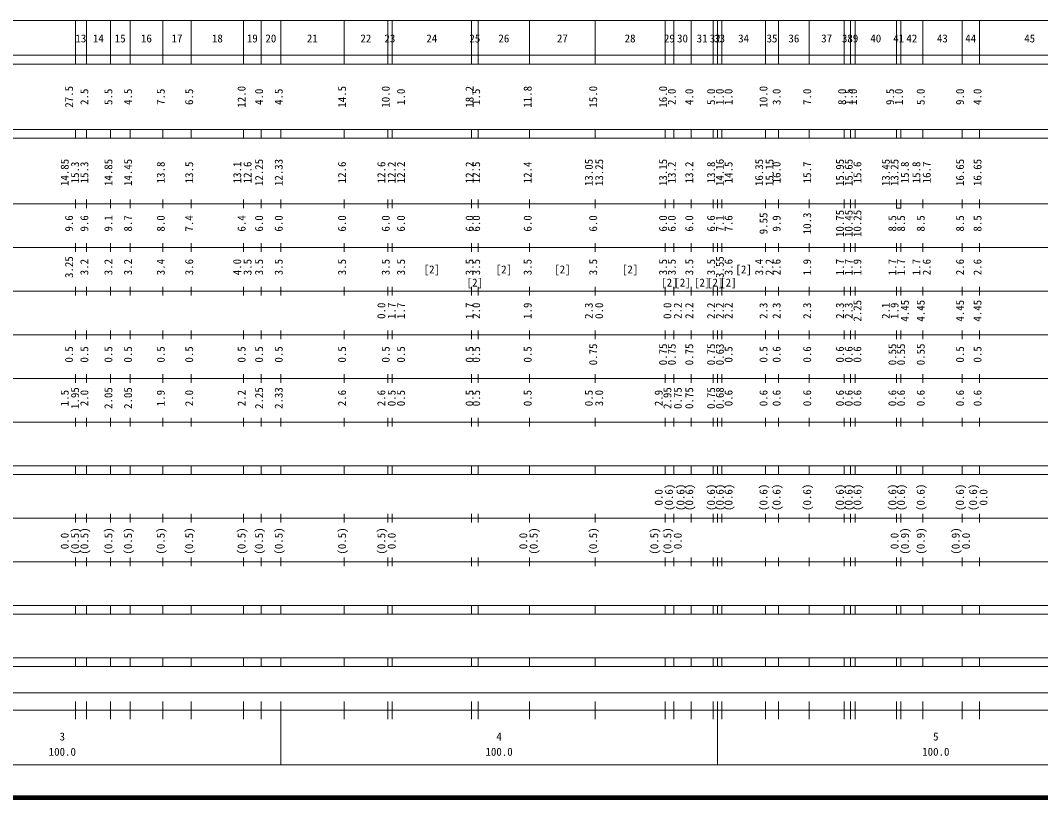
# Model space of a CAD drawing. Units: millimetres on the paper. Extents: x 40 to 680, y 20 to 380.
# Drawn here: x 208.4 to 442, y 20 to 198 of the extents above; entities that cross this region are included whole.
import ezdxf
from ezdxf.enums import TextEntityAlignment as Align

# ---------------------------------------------------------------- set-up
doc = ezdxf.new("R2010")
doc.units = ezdxf.units.MM
doc.layers.add('M-TTL', color=2, linetype='Continuous', lineweight=140)
doc.layers.add('M-TTL-BAND', color=7, linetype='Continuous', lineweight=13)
doc.styles.add('ＭＳ ゴシック', font='')
doc.styles.get('ＭＳ ゴシック').set_extended_font_data('MS Gothic')

msp = doc.modelspace()

# ---------------------------------------------------------------- linework, layer by layer
at = {"layer": 'M-TTL'}
msp.add_line((40, 20), (680, 20), dxfattribs=at)
at = {"layer": 'M-TTL-BAND'}
for p, q in [((68, 198), (579, 198)), ((221, 188), (221, 198)), ((223.5, 188), (223.5, 198)), ((229, 188), (229, 198)), ((233.5, 188), (233.5, 198)), ((241, 188), (241, 198)), ((247.5, 188), (247.5, 198)), ((259.5, 188), (259.5, 198)), ((263.5, 188), (263.5, 198)), ((268, 188), (268, 198)), ((282.5, 188), (282.5, 198)), ((292.5, 188), (292.5, 198)), ((293.5, 188), (293.5, 198)), ((311.7, 188), (311.7, 198)), ((313.2, 188), (313.2, 198)), ((325, 188), (325, 198)), ((340, 188), (340, 198)), ((356, 188), (356, 198)), ((358, 188), (358, 198)), ((362, 188), (362, 198)), ((367, 188), (367, 198)), ((368, 188), (368, 198)), ((369, 188), (369, 198)), ((379, 188), (379, 198)), ((382, 188), (382, 198)), ((389, 188), (389, 198)), ((397, 188), (397, 198)), ((398.5, 188), (398.5, 198)), ((399.5, 188), (399.5, 198)), ((409, 188), (409, 198)), ((410, 188), (410, 198)), ((415, 188), (415, 198)), ((424, 188), (424, 198)), ((428, 188), (428, 198)), ((40, 190), (579, 190)), ((40, 188), (579, 188)), ((40, 173), (579, 173)), ((221, 171), (221, 173)), ((223.5, 171), (223.5, 173)), ((229, 171), (229, 173)), ((233.5, 171), (233.5, 173)), ((241, 171), (241, 173)), ((247.5, 171), (247.5, 173)), ((259.5, 171), (259.5, 173)), ((263.5, 171), (263.5, 173)), ((268, 171), (268, 173)), ((282.5, 171), (282.5, 173)), ((292.5, 171), (292.5, 173)), ((293.5, 171), (293.5, 173)), ((311.7, 171), (311.7, 173)), ((313.2, 171), (313.2, 173)), ((325, 171), (325, 173)), ((340, 171), (340, 173)), ((356, 171), (356, 173)), ((358, 171), (358, 173)), ((362, 171), (362, 173)), ((367, 171), (367, 173)), ((368, 171), (368, 173)), ((369, 171), (369, 173)), ((379, 171), (379, 173)), ((382, 171), (382, 173)), ((389, 171), (389, 173)), ((397, 171), (397, 173)), ((398.5, 171), (398.5, 173)), ((399.5, 171), (399.5, 173)), ((409, 171), (409, 173)), ((410, 171), (410, 173)), ((415, 171), (415, 173)), ((424, 171), (424, 173)), ((428, 171), (428, 173)), ((40, 171), (579, 171)), ((221, 155), (221, 157)), ((223.5, 155), (223.5, 157)), ((229, 155), (229, 157)), ((233.5, 155), (233.5, 157)), ((241, 155), (241, 157)), ((247.5, 155), (247.5, 157)), ((259.5, 155), (259.5, 157)), ((263.5, 155), (263.5, 157)), ((268, 155), (268, 157)), ((282.5, 155), (282.5, 157)), ((292.5, 155), (292.5, 157)), ((293.5, 155), (293.5, 157)), ((311.7, 155), (311.7, 157)), ((313.2, 155), (313.2, 157)), ((325, 155), (325, 157)), ((340, 155), (340, 157)), ((356, 155), (356, 157)), ((358, 155), (358, 157)), ((362, 155), (362, 157)), ((367, 155), (367, 157)), ((368, 155), (368, 157)), ((369, 155), (369, 157)), ((379, 155), (379, 157)), ((382, 155), (382, 157)), ((389, 155), (389, 157)), ((397, 155), (397, 157)), ((398.5, 155), (398.5, 157)), ((399.5, 155), (399.5, 157)), ((409, 155), (409, 157)), ((410, 155), (410, 157)), ((415, 155), (415, 157)), ((424, 155), (424, 157)), ((428, 155), (428, 157)), ((40, 156), (579, 156)), ((409, 155), (410, 155)), ((46, 146), (579, 146)), ((221, 145), (221, 147)), ((223.5, 145), (223.5, 147)), ((229, 145), (229, 147)), ((233.5, 145), (233.5, 147)), ((241, 145), (241, 147)), ((247.5, 145), (247.5, 147)), ((259.5, 145), (259.5, 147)), ((263.5, 145), (263.5, 147)), ((268, 145), (268, 147)), ((282.5, 145), (282.5, 147)), ((292.5, 145), (292.5, 147)), ((293.5, 145), (293.5, 147)), ((311.7, 145), (311.7, 147)), ((313.2, 145), (313.2, 147)), ((325, 145), (325, 147)), ((340, 145), (340, 147)), ((356, 145), (356, 147)), ((358, 145), (358, 147)), ((362, 145), (362, 147)), ((367, 145), (367, 147)), ((368, 145), (368, 147)), ((369, 145), (369, 147)), ((379, 145), (379, 147)), ((382, 145), (382, 147)), ((389, 145), (389, 147)), ((397, 145), (397, 147)), ((398.5, 145), (398.5, 147)), ((399.5, 145), (399.5, 147)), ((409, 145), (409, 147)), ((410, 145), (410, 147)), ((415, 145), (415, 147)), ((424, 145), (424, 147)), ((428, 145), (428, 147)), ((52, 136), (579, 136)), ((221, 135), (221, 137)), ((223.5, 135), (223.5, 137)), ((229, 135), (229, 137)), ((233.5, 135), (233.5, 137)), ((241, 135), (241, 137)), ((247.5, 135), (247.5, 137)), ((259.5, 135), (259.5, 137)), ((263.5, 135), (263.5, 137)), ((268, 135), (268, 137)), ((282.5, 135), (282.5, 137)), ((292.5, 135), (292.5, 137)), ((293.5, 135), (293.5, 137)), ((311.7, 135), (311.7, 137)), ((313.2, 135), (313.2, 137)), ((325, 135), (325, 137)), ((340, 135), (340, 137)), ((356, 135), (356, 137)), ((358, 135), (358, 137)), ((362, 135), (362, 137)), ((367, 135), (367, 137)), ((368, 135), (368, 137)), ((369, 135), (369, 137)), ((379, 135), (379, 137)), ((382, 135), (382, 137)), ((389, 135), (389, 137)), ((397, 135), (397, 137)), ((398.5, 135), (398.5, 137)), ((399.5, 135), (399.5, 137)), ((409, 135), (409, 137)), ((410, 135), (410, 137)), ((415, 135), (415, 137)), ((424, 135), (424, 137)), ((428, 135), (428, 137)), ((221, 125), (221, 127)), ((223.5, 125), (223.5, 127)), ((229, 125), (229, 127)), ((233.5, 125), (233.5, 127)), ((241, 125), (241, 127)), ((247.5, 125), (247.5, 127)), ((259.5, 125), (259.5, 127)), ((263.5, 125), (263.5, 127)), ((268, 125), (268, 127)), ((282.5, 125), (282.5, 127)), ((292.5, 125), (292.5, 127)), ((293.5, 125), (293.5, 127)), ((311.7, 125), (311.7, 127)), ((313.2, 125), (313.2, 127)), ((325, 125), (325, 127)), ((340, 125), (340, 127)), ((356, 125), (356, 127)), ((358, 125), (358, 127)), ((362, 125), (362, 127)), ((367, 125), (367, 127)), ((368, 125), (368, 127)), ((369, 125), (369, 127)), ((379, 125), (379, 127)), ((382, 125), (382, 127)), ((389, 125), (389, 127)), ((397, 125), (397, 127)), ((398.5, 125), (398.5, 127)), ((399.5, 125), (399.5, 127)), ((409, 125), (409, 127)), ((410, 125), (410, 127)), ((415, 125), (415, 127)), ((424, 125), (424, 127)), ((428, 125), (428, 127)), ((46, 126), (579, 126)), ((221, 115), (221, 117)), ((223.5, 115), (223.5, 117)), ((229, 115), (229, 117)), ((233.5, 115), (233.5, 117)), ((241, 115), (241, 117)), ((247.5, 115), (247.5, 117)), ((259.5, 115), (259.5, 117)), ((263.5, 115), (263.5, 117)), ((268, 115), (268, 117)), ((282.5, 115), (282.5, 117)), ((292.5, 115), (292.5, 117)), ((293.5, 115), (293.5, 117)), ((311.7, 115), (311.7, 117)), ((313.2, 115), (313.2, 117)), ((325, 115), (325, 117)), ((340, 115), (340, 117)), ((356, 115), (356, 117)), ((358, 115), (358, 117)), ((362, 115), (362, 117)), ((367, 115), (367, 117)), ((368, 115), (368, 117)), ((369, 115), (369, 117)), ((379, 115), (379, 117)), ((382, 115), (382, 117)), ((389, 115), (389, 117)), ((397, 115), (397, 117)), ((398.5, 115), (398.5, 117)), ((399.5, 115), (399.5, 117)), ((409, 115), (409, 117)), ((410, 115), (410, 117)), ((415, 115), (415, 117)), ((424, 115), (424, 117)), ((428, 115), (428, 117)), ((52, 116), (579, 116)), ((46, 106), (579, 106)), ((221, 105), (221, 107)), ((223.5, 105), (223.5, 107)), ((229, 105), (229, 107)), ((233.5, 105), (233.5, 107)), ((241, 105), (241, 107)), ((247.5, 105), (247.5, 107)), ((259.5, 105), (259.5, 107)), ((263.5, 105), (263.5, 107)), ((268, 105), (268, 107)), ((282.5, 105), (282.5, 107)), ((292.5, 105), (292.5, 107)), ((293.5, 105), (293.5, 107)), ((311.7, 105), (311.7, 107)), ((313.2, 105), (313.2, 107)), ((325, 105), (325, 107)), ((340, 105), (340, 107)), ((356, 105), (356, 107)), ((358, 105), (358, 107)), ((362, 105), (362, 107)), ((367, 105), (367, 107)), ((368, 105), (368, 107)), ((369, 105), (369, 107)), ((379, 105), (379, 107)), ((382, 105), (382, 107)), ((389, 105), (389, 107)), ((397, 105), (397, 107)), ((398.5, 105), (398.5, 107)), ((399.5, 105), (399.5, 107)), ((409, 105), (409, 107)), ((410, 105), (410, 107)), ((415, 105), (415, 107)), ((424, 105), (424, 107)), ((428, 105), (428, 107)), ((40, 96), (579, 96)), ((221, 94), (221, 96)), ((223.5, 94), (223.5, 96)), ((229, 94), (229, 96)), ((233.5, 94), (233.5, 96)), ((241, 94), (241, 96)), ((247.5, 94), (247.5, 96)), ((259.5, 94), (259.5, 96)), ((263.5, 94), (263.5, 96)), ((268, 94), (268, 96)), ((282.5, 94), (282.5, 96)), ((292.5, 94), (292.5, 96)), ((293.5, 94), (293.5, 96)), ((311.7, 94), (311.7, 96)), ((313.2, 94), (313.2, 96)), ((325, 94), (325, 96)), ((340, 94), (340, 96)), ((356, 94), (356, 96)), ((358, 94), (358, 96)), ((362, 94), (362, 96)), ((367, 94), (367, 96)), ((368, 94), (368, 96)), ((369, 94), (369, 96)), ((379, 94), (379, 96)), ((382, 94), (382, 96)), ((389, 94), (389, 96)), ((397, 94), (397, 96)), ((398.5, 94), (398.5, 96)), ((399.5, 94), (399.5, 96)), ((409, 94), (409, 96)), ((410, 94), (410, 96)), ((415, 94), (415, 96)), ((424, 94), (424, 96)), ((428, 94), (428, 96)), ((40, 94), (579, 94)), ((221, 83), (221, 85)), ((223.5, 83), (223.5, 85)), ((229, 83), (229, 85)), ((233.5, 83), (233.5, 85)), ((241, 83), (241, 85)), ((247.5, 83), (247.5, 85)), ((259.5, 83), (259.5, 85)), ((263.5, 83), (263.5, 85)), ((268, 83), (268, 85)), ((282.5, 83), (282.5, 85)), ((292.5, 83), (292.5, 85)), ((293.5, 83), (293.5, 85)), ((311.7, 83), (311.7, 85)), ((313.2, 83), (313.2, 85)), ((325, 83), (325, 85)), ((340, 83), (340, 85)), ((356, 83), (356, 85)), ((358, 83), (358, 85)), ((362, 83), (362, 85)), ((367, 83), (367, 85)), ((368, 83), (368, 85)), ((369, 83), (369, 85)), ((379, 83), (379, 85)), ((382, 83), (382, 85)), ((389, 83), (389, 85)), ((397, 83), (397, 85)), ((398.5, 83), (398.5, 85)), ((399.5, 83), (399.5, 85)), ((409, 83), (409, 85)), ((410, 83), (410, 85)), ((415, 83), (415, 85)), ((424, 83), (424, 85)), ((428, 83), (428, 85)), ((49, 84), (579, 84)), ((221, 73), (221, 75)), ((223.5, 73), (223.5, 75)), ((229, 73), (229, 75)), ((233.5, 73), (233.5, 75)), ((241, 73), (241, 75)), ((247.5, 73), (247.5, 75)), ((259.5, 73), (259.5, 75)), ((263.5, 73), (263.5, 75)), ((268, 73), (268, 75)), ((282.5, 73), (282.5, 75)), ((292.5, 73), (292.5, 75)), ((293.5, 73), (293.5, 75)), ((311.7, 73), (311.7, 75)), ((313.2, 73), (313.2, 75)), ((325, 73), (325, 75)), ((340, 73), (340, 75)), ((356, 73), (356, 75)), ((358, 73), (358, 75)), ((362, 73), (362, 75)), ((367, 73), (367, 75)), ((368, 73), (368, 75)), ((369, 73), (369, 75)), ((379, 73), (379, 75)), ((382, 73), (382, 75)), ((389, 73), (389, 75)), ((397, 73), (397, 75)), ((398.5, 73), (398.5, 75)), ((399.5, 73), (399.5, 75)), ((409, 73), (409, 75)), ((410, 73), (410, 75)), ((415, 73), (415, 75)), ((424, 73), (424, 75)), ((428, 73), (428, 75)), ((40, 74), (579, 74)), ((40, 64), (579, 64)), ((221, 62), (221, 64)), ((223.5, 62), (223.5, 64)), ((229, 62), (229, 64)), ((233.5, 62), (233.5, 64)), ((241, 62), (241, 64)), ((247.5, 62), (247.5, 64)), ((259.5, 62), (259.5, 64)), ((263.5, 62), (263.5, 64)), ((268, 62), (268, 64)), ((282.5, 62), (282.5, 64)), ((292.5, 62), (292.5, 64)), ((293.5, 62), (293.5, 64)), ((311.7, 62), (311.7, 64)), ((313.2, 62), (313.2, 64)), ((325, 62), (325, 64)), ((340, 62), (340, 64)), ((356, 62), (356, 64)), ((358, 62), (358, 64)), ((362, 62), (362, 64)), ((367, 62), (367, 64)), ((368, 62), (368, 64)), ((369, 62), (369, 64)), ((379, 62), (379, 64)), ((382, 62), (382, 64)), ((389, 62), (389, 64)), ((397, 62), (397, 64)), ((398.5, 62), (398.5, 64)), ((399.5, 62), (399.5, 64)), ((409, 62), (409, 64)), ((410, 62), (410, 64)), ((415, 62), (415, 64)), ((424, 62), (424, 64)), ((428, 62), (428, 64)), ((40, 62), (579, 62)), ((40, 52), (579, 52)), ((221, 50), (221, 52)), ((223.5, 50), (223.5, 52)), ((229, 50), (229, 52)), ((233.5, 50), (233.5, 52)), ((241, 50), (241, 52)), ((247.5, 50), (247.5, 52)), ((259.5, 50), (259.5, 52)), ((263.5, 50), (263.5, 52)), ((268, 50), (268, 52)), ((282.5, 50), (282.5, 52)), ((292.5, 50), (292.5, 52)), ((293.5, 50), (293.5, 52)), ((311.7, 50), (311.7, 52)), ((313.2, 50), (313.2, 52)), ((325, 50), (325, 52)), ((340, 50), (340, 52)), ((356, 50), (356, 52)), ((358, 50), (358, 52)), ((362, 50), (362, 52)), ((367, 50), (367, 52)), ((368, 50), (368, 52)), ((369, 50), (369, 52)), ((379, 50), (379, 52)), ((382, 50), (382, 52)), ((389, 50), (389, 52)), ((397, 50), (397, 52)), ((398.5, 50), (398.5, 52)), ((399.5, 50), (399.5, 52)), ((409, 50), (409, 52)), ((410, 50), (410, 52)), ((415, 50), (415, 52)), ((424, 50), (424, 52)), ((428, 50), (428, 52)), ((40, 50), (579, 50)), ((71, 44), (565, 44)), ((40, 40), (579, 40)), ((221, 38), (221, 42)), ((223.5, 38), (223.5, 42)), ((229, 38), (229, 42)), ((233.5, 38), (233.5, 42)), ((241, 38), (241, 42)), ((247.5, 38), (247.5, 42)), ((259.5, 38), (259.5, 42)), ((263.5, 38), (263.5, 42)), ((268, 27.5), (268, 42)), ((282.5, 38), (282.5, 42)), ((292.5, 38), (292.5, 42)), ((293.5, 38), (293.5, 42)), ((311.7, 38), (311.7, 42)), ((313.2, 38), (313.2, 42)), ((325, 38), (325, 42)), ((340, 38), (340, 42)), ((356, 38), (356, 42)), ((358, 38), (358, 42)), ((362, 38), (362, 42)), ((367, 38), (367, 42)), ((368, 27.5), (368, 42)), ((369, 38), (369, 42)), ((379, 38), (379, 42)), ((382, 38), (382, 42)), ((389, 38), (389, 42)), ((397, 38), (397, 42)), ((398.5, 38), (398.5, 42)), ((399.5, 38), (399.5, 42)), ((409, 38), (409, 42)), ((410, 38), (410, 42)), ((415, 38), (415, 42)), ((424, 38), (424, 42)), ((428, 38), (428, 42)), ((68, 27.5), (579, 27.5))]:
    msp.add_line(p, q, dxfattribs=at)

# ---------------------------------------------------------------- texts
at = {"layer": 'M-TTL-BAND', "style": 'ＭＳ ゴシック'}
for s, p in [('13', (222.25, 192.405)), ('14', (226.25, 192.405)), ('15', (231.25, 192.405)), ('16', (237.25, 192.405)), ('17', (244.25, 192.405)), ('18', (253.5, 192.405)), ('19', (261.5, 192.405)), ('20', (265.75, 192.405)), ('21', (275.25, 192.405)), ('22', (287.5, 192.405)), ('23', (293, 192.405)), ('24', (302.6, 192.405)), ('25', (312.45, 192.405)), ('26', (319.1, 192.405)), ('27', (332.5, 192.405)), ('28', (348, 192.405)), ('29', (357, 192.405)), ('30', (360, 192.405)), ('31', (364.5, 192.405)), ('32', (367.5, 192.405)), ('33', (368.5, 192.405)), ('34', (374, 192.405)), ('35', (380.5, 192.405)), ('36', (385.5, 192.405)), ('37', (393, 192.405)), ('38', (397.75, 192.405)), ('39', (399, 192.405)), ('40', (404.25, 192.405)), ('41', (409.5, 192.405)), ('42', (412.5, 192.405)), ('43', (419.5, 192.405)), ('44', (426, 192.405)), ('45', (439.5, 192.405)), ('[2]', (302.6, 139.5)), ('[2]', (319.1, 139.5)), ('[2]', (332.5, 139.5)), ('[2]', (348, 139.5)), ('[2]', (374, 139.5)), ('[2]', (312.45, 136.5)), ('[2]', (357, 136.5)), ('[2]', (360, 136.5)), ('[2]', (364.5, 136.5)), ('[2]', (367.5, 136.5)), ('[2]', (370.5, 136.5)), ('3', (218, 32.523)), ('4', (318, 32.523)), ('5', (418, 32.523)), ('100.0', (218, 29.033)), ('100.0', (318, 29.033)), ('100.0', (418, 29.033))]:
    msp.add_text(s, height=1.833, dxfattribs=at).set_placement(p, align=Align.BOTTOM_CENTER)
for s, p in [('27.5', (221, 180.5)), ('2.5', (224.5, 180.5)), ('5.5', (230, 180.5)), ('4.5', (234.5, 180.5)), ('7.5', (242, 180.5)), ('6.5', (248.5, 180.5)), ('12.0', (260.5, 180.5)), ('4.0', (264.5, 180.5)), ('4.5', (269, 180.5)), ('14.5', (283.5, 180.5)), ('10.0', (293.5, 180.5)), ('1.0', (297, 180.5)), ('18.2', (312.7, 180.5)), ('1.5', (314.2, 180.5)), ('11.8', (326, 180.5)), ('15.0', (341, 180.5)), ('16.0', (357, 180.5)), ('2.0', (359, 180.5)), ('4.0', (363, 180.5)), ('5.0', (368, 180.5)), ('1.0', (370, 180.5)), ('1.0', (372, 180.5)), ('10.0', (380, 180.5)), ('3.0', (383, 180.5)), ('7.0', (390, 180.5)), ('8.0', (398, 180.5)), ('1.5', (399.5, 180.5)), ('1.0', (400.5, 180.5)), ('9.5', (409, 180.5)), ('1.0', (411, 180.5)), ('5.0', (416, 180.5)), ('9.0', (425, 180.5)), ('4.0', (429, 180.5)), ('14.85', (220, 163.174)), ('14.85', (230, 163.174)), ('14.45', (234.5, 163.174)), ('12.25', (264.5, 163.174)), ('12.33', (269, 163.174)), ('13.05', (340, 163.174)), ('13.25', (342.37, 163.174)), ('13.15', (357, 163.174)), ('14.16', (370, 163.174)), ('16.35', (379, 163.174)), ('15.15', (381.37, 163.174)), ('15.95', (397.5, 163.174)), ('15.65', (399.5, 163.174)), ('13.45', (408, 163.174)), ('13.25', (410, 163.174)), ('16.65', (425, 163.174)), ('16.65', (429, 163.174)), ('15.3', (222.37, 163.174)), ('15.3', (224.5, 163.174)), ('13.8', (242, 163.174)), ('13.5', (248.5, 163.174)), ('13.1', (259.5, 163.174)), ('12.6', (261.87, 163.174)), ('12.6', (283.5, 163.174)), ('12.6', (292.5, 163.174)), ('12.2', (294.87, 163.174)), ('12.2', (297, 163.174)), ('12.2', (312.7, 163.174)), ('12.5', (314.2, 163.174)), ('12.4', (326, 163.174)), ('13.2', (359, 163.174)), ('13.2', (363, 163.174)), ('13.8', (368, 163.174)), ('14.5', (372, 163.174)), ('16.0', (383, 163.174)), ('15.7', (390, 163.174)), ('15.6', (401.5, 163.174)), ('15.8', (412.37, 163.174)), ('15.8', (415, 163.174)), ('16.7', (417.37, 163.174)), ('10.75', (397.5, 151.5)), ('10.45', (399.5, 151.5)), ('10.25', (401.5, 151.5)), ('9.6', (221, 151.5)), ('9.6', (224.5, 151.5)), ('9.1', (230, 151.5)), ('8.7', (234.5, 151.5)), ('8.0', (242, 151.5)), ('7.4', (248.5, 151.5)), ('6.4', (260.5, 151.5)), ('6.0', (264.5, 151.5)), ('6.0', (269, 151.5)), ('6.0', (283.5, 151.5)), ('6.0', (293.5, 151.5)), ('6.0', (297, 151.5)), ('6.0', (312.7, 151.5)), ('6.0', (314.2, 151.5)), ('6.0', (326, 151.5)), ('6.0', (341, 151.5)), ('6.0', (357, 151.5)), ('6.0', (359, 151.5)), ('6.0', (363, 151.5)), ('6.6', (368, 151.5)), ('7.1', (370, 151.5)), ('7.6', (372, 151.5)), ('9.55', (380, 151.5)), ('9.9', (383, 151.5)), ('10.3', (390, 151.5)), ('8.5', (409.5, 151.5)), ('8.5', (411.5, 151.5)), ('8.5', (416, 151.5)), ('8.5', (425, 151.5)), ('8.5', (429, 151.5)), ('3.25', (221, 141.5)), ('3.2', (224.5, 141.5)), ('3.2', (230, 141.5)), ('3.2', (234.5, 141.5)), ('3.4', (242, 141.5)), ('3.6', (248.5, 141.5)), ('4.0', (259.5, 141.5)), ('3.5', (261.87, 141.5)), ('3.5', (264.5, 141.5)), ('3.5', (269, 141.5)), ('3.5', (283.5, 141.5)), ('3.5', (293.5, 141.5)), ('3.5', (297, 141.5)), ('3.5', (312.7, 141.5)), ('3.5', (314.2, 141.5)), ('3.5', (326, 141.5)), ('3.5', (341, 141.5)), ('3.5', (357, 141.5)), ('3.5', (359, 141.5)), ('3.5', (363, 141.5)), ('3.5', (368, 141.5)), ('3.55', (370, 141.5)), ('3.6', (372, 141.5)), ('3.4', (379, 141.5)), ('2.2', (381.37, 141.5)), ('2.6', (383, 141.5)), ('1.9', (390, 141.5)), ('1.7', (397.5, 141.5)), ('1.7', (399.5, 141.5)), ('1.9', (401.5, 141.5)), ('1.7', (409.5, 141.5)), ('1.7', (411.5, 141.5)), ('1.7', (415, 141.5)), ('2.6', (417.37, 141.5)), ('2.6', (425, 141.5)), ('2.6', (429, 141.5)), ('0.0', (292.5, 131.5)), ('1.7', (294.87, 131.5)), ('1.7', (297, 131.5)), ('1.7', (312.7, 131.5)), ('2.0', (314.2, 131.5)), ('1.9', (326, 131.5)), ('2.3', (340, 131.5)), ('0.0', (342.37, 131.5)), ('0.0', (358, 131.5)), ('2.2', (360.37, 131.5)), ('2.2', (363, 131.5)), ('2.2', (368, 131.5)), ('2.2', (370, 131.5)), ('2.2', (372, 131.5)), ('2.3', (380, 131.5)), ('2.3', (383, 131.5)), ('2.3', (390, 131.5)), ('2.3', (397.5, 131.5)), ('2.3', (399.5, 131.5)), ('2.25', (401.5, 131.5)), ('2.1', (408, 131.5)), ('1.9', (410, 131.5)), ('4.45', (412.37, 131.5)), ('4.45', (416, 131.5)), ('4.45', (425, 131.5)), ('4.45', (429, 131.5)), ('0.75', (341, 121.5)), ('0.75', (357, 121.5)), ('0.75', (359, 121.5)), ('0.75', (363, 121.5)), ('0.75', (368, 121.5)), ('0.63', (370, 121.5)), ('0.55', (409.5, 121.5)), ('0.55', (411.5, 121.5)), ('0.55', (416, 121.5)), ('0.5', (221, 121.5)), ('0.5', (224.5, 121.5)), ('0.5', (230, 121.5)), ('0.5', (234.5, 121.5)), ('0.5', (242, 121.5)), ('0.5', (248.5, 121.5)), ('0.5', (260.5, 121.5)), ('0.5', (264.5, 121.5)), ('0.5', (269, 121.5)), ('0.5', (283.5, 121.5)), ('0.5', (293.5, 121.5)), ('0.5', (297, 121.5)), ('0.5', (312.7, 121.5)), ('0.5', (314.2, 121.5)), ('0.5', (326, 121.5)), ('0.5', (372, 121.5)), ('0.5', (380, 121.5)), ('0.6', (383, 121.5)), ('0.6', (390, 121.5)), ('0.6', (397.5, 121.5)), ('0.6', (399.5, 121.5)), ('0.6', (401.5, 121.5)), ('0.5', (425, 121.5)), ('0.5', (429, 121.5)), ('1.5', (220, 111.5)), ('1.95', (222.37, 111.5)), ('2.0', (224.5, 111.5)), ('2.05', (230, 111.5)), ('2.05', (234.5, 111.5)), ('1.9', (242, 111.5)), ('2.0', (248.5, 111.5)), ('2.2', (260.5, 111.5)), ('2.25', (264.5, 111.5)), ('2.33', (269, 111.5)), ('2.6', (283.5, 111.5)), ('2.6', (292.5, 111.5)), ('0.5', (294.87, 111.5)), ('0.5', (297, 111.5)), ('0.5', (312.7, 111.5)), ('0.5', (314.2, 111.5)), ('0.5', (326, 111.5)), ('0.5', (340, 111.5)), ('3.0', (342.37, 111.5)), ('2.9', (356, 111.5)), ('2.95', (358, 111.5)), ('0.75', (360.37, 111.5)), ('0.75', (363, 111.5)), ('0.75', (368, 111.5)), ('0.68', (370, 111.5)), ('0.6', (372, 111.5)), ('0.6', (380, 111.5)), ('0.6', (383, 111.5)), ('0.6', (390, 111.5)), ('0.6', (397.5, 111.5)), ('0.6', (399.5, 111.5)), ('0.6', (401.5, 111.5)), ('0.6', (409.5, 111.5)), ('0.6', (411.5, 111.5)), ('0.6', (416, 111.5)), ('0.6', (425, 111.5)), ('0.6', (429, 111.5)), ('(0.6)', (358.37, 88.764)), ('(0.6)', (361, 88.764)), ('(0.6)', (363, 88.764)), ('(0.6)', (368, 88.764)), ('(0.6)', (370, 88.764)), ('(0.6)', (372, 88.764)), ('(0.6)', (380, 88.764)), ('(0.6)', (383, 88.764)), ('(0.6)', (390, 88.764)), ('(0.6)', (397.5, 88.764)), ('(0.6)', (399.5, 88.764)), ('(0.6)', (401.5, 88.764)), ('(0.6)', (409.5, 88.764)), ('(0.6)', (411.5, 88.764)), ('(0.6)', (416, 88.764)), ('(0.6)', (425, 88.764)), ('(0.6)', (428, 88.764)), ('0.0', (356, 88.764)), ('0.0', (430.37, 88.764)), ('0.0', (220, 78.764)), ('(0.5)', (222.37, 78.764)), ('(0.5)', (224.5, 78.764)), ('(0.5)', (230, 78.764)), ('(0.5)', (234.5, 78.764)), ('(0.5)', (242, 78.764)), ('(0.5)', (248.5, 78.764)), ('(0.5)', (260.5, 78.764)), ('(0.5)', (264.5, 78.764)), ('(0.5)', (269, 78.764)), ('(0.5)', (283.5, 78.764)), ('(0.5)', (292.5, 78.764)), ('0.0', (294.87, 78.764)), ('0.0', (325, 78.764)), ('(0.5)', (327.37, 78.764)), ('(0.5)', (341, 78.764)), ('(0.5)', (355, 78.764)), ('(0.5)', (358, 78.764)), ('0.0', (360.37, 78.764)), ('0.0', (410, 78.764)), ('(0.9)', (412.37, 78.764)), ('(0.9)', (416, 78.764)), ('(0.9)', (424, 78.764)), ('0.0', (426.37, 78.764))]:
    msp.add_text(s, height=1.833, rotation=90, dxfattribs=at).set_placement(p, align=Align.BOTTOM_CENTER)

doc.saveas('drawing.dxf')
